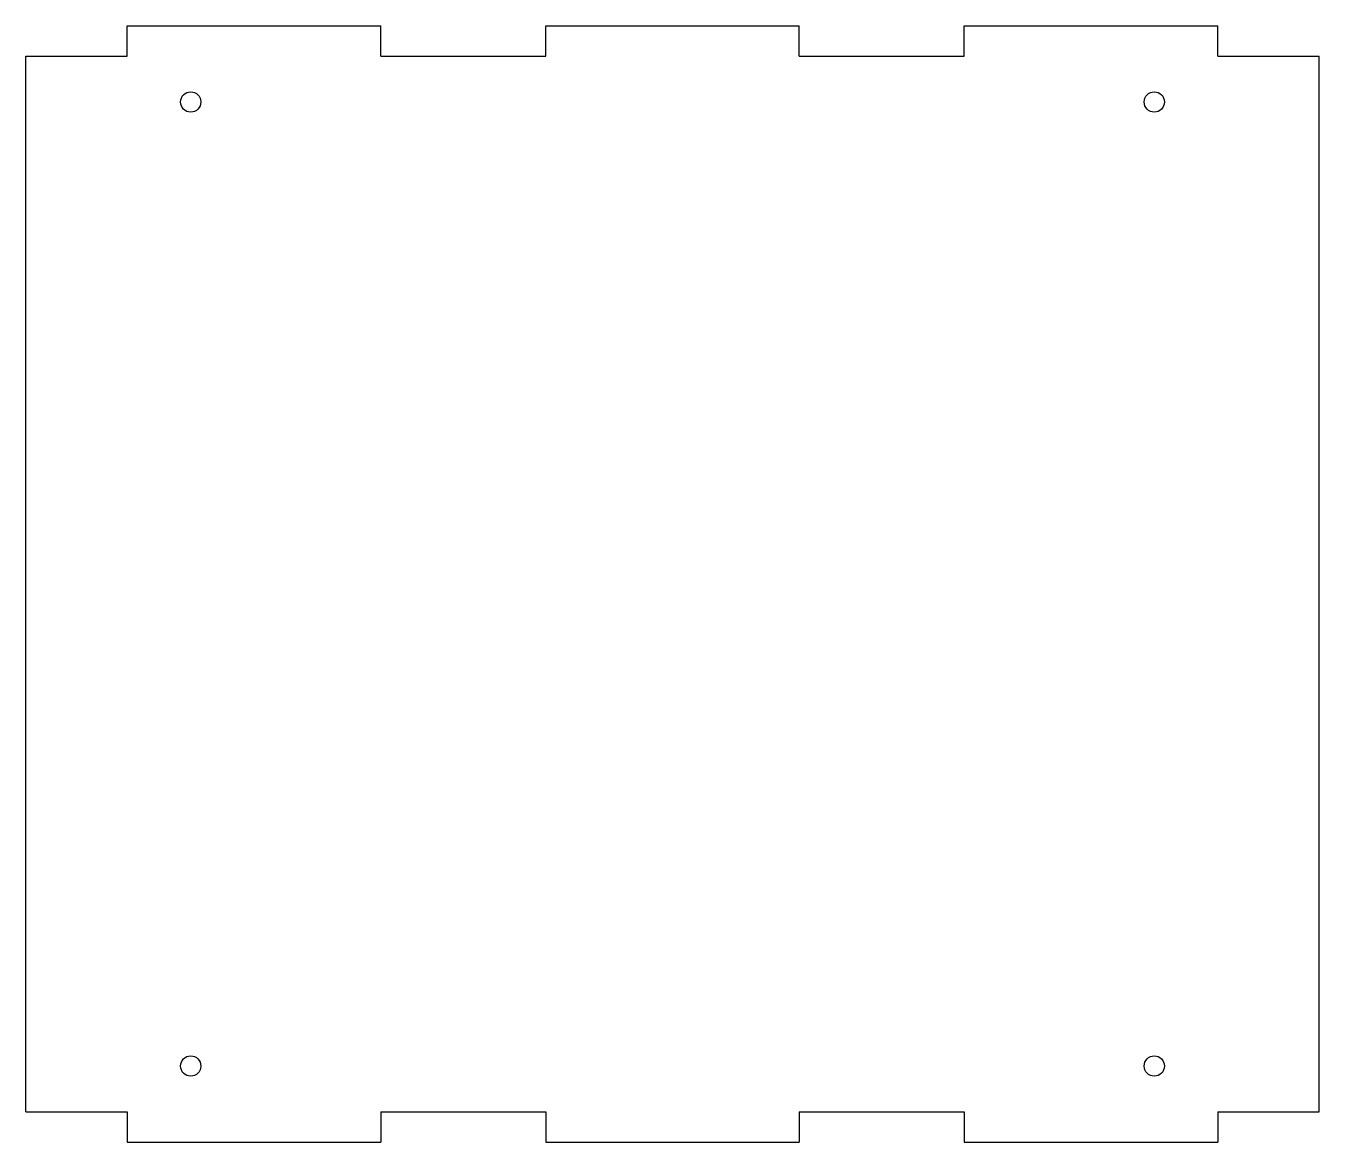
# Model space of a CAD drawing. Header units: millimetres. Extents: x -128 to 128, y -110 to 110.
import ezdxf

# ---------------------------------------------------------------- set-up
doc = ezdxf.new("R2010")
doc.units = ezdxf.units.MM

msp = doc.modelspace()

# ---------------------------------------------------------------- linework, layer by layer
at = {"color": 7, "linetype": 'Continuous', "lineweight": 25}
for p, q in [((-107.5, 110), (-57.5, 110)), ((-107.5, 104), (-107.5, 110)), ((-57.5, 104), (-57.5, 110)), ((-25, 110), (25, 110)), ((-25, 104), (-25, 110)), ((25, 104), (25, 110)), ((57.5, 110), (107.5, 110)), ((57.5, 104), (57.5, 110)), ((107.5, 104), (107.5, 110)), ((-127.5, 104), (-107.5, 104)), ((-127.5, -104), (-127.5, 104)), ((-57.5, 104), (-25, 104)), ((25, 104), (57.5, 104)), ((107.5, 104), (127.5, 104)), ((127.5, -104), (127.5, 104)), ((-127.5, -104), (-107.5, -104)), ((-107.5, -104), (-107.5, -110)), ((-57.5, -104), (-57.5, -110)), ((-57.5, -104), (-25, -104)), ((-25, -104), (-25, -110)), ((25, -104), (25, -110)), ((25, -104), (57.5, -104)), ((57.5, -104), (57.5, -110)), ((107.5, -104), (107.5, -110)), ((107.5, -104), (127.5, -104)), ((-107.5, -110), (-57.5, -110)), ((-25, -110), (25, -110)), ((57.5, -110), (107.5, -110))]:
    msp.add_line(p, q, dxfattribs=at)
for centre in [(-95, 95), (95, 95), (-95, -95), (95, -95)]:
    msp.add_circle(centre, 2, dxfattribs=at)

doc.saveas('drawing.dxf')
